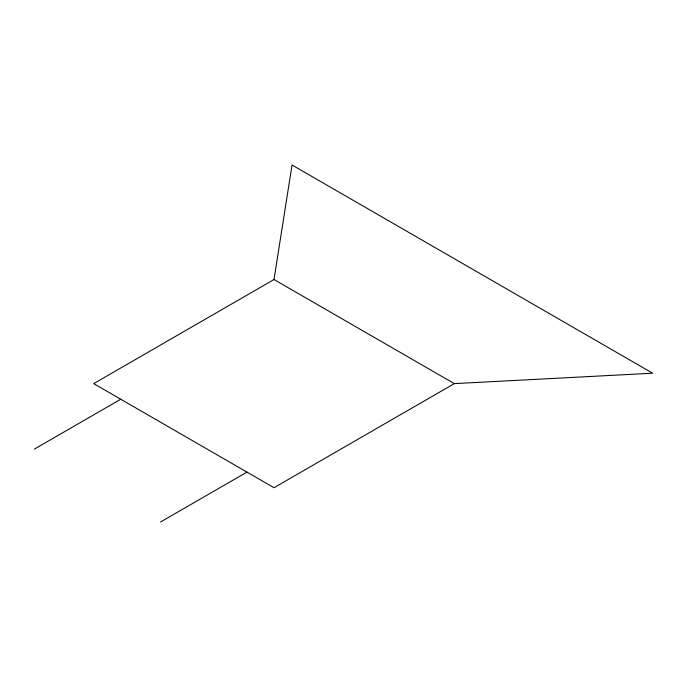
<?xml version="1.0" encoding="UTF-8"?>
<svg xmlns="http://www.w3.org/2000/svg" width="687" height="687" viewBox="0 0 687 687"><rect width="100%" height="100%" fill="white"/><g stroke="black" fill="none" stroke-linecap="round" stroke-linejoin="round"><path stroke-width="1.03" d="M274.01 279.523L292.035 165.017L652.65 373.213L454.313 383.621L274.01 487.718L93.698 383.621L274.01 279.523L454.313 383.621M34.35 449.118L120.749 399.233M160.56 521.983L246.959 472.106"/></g></svg>
